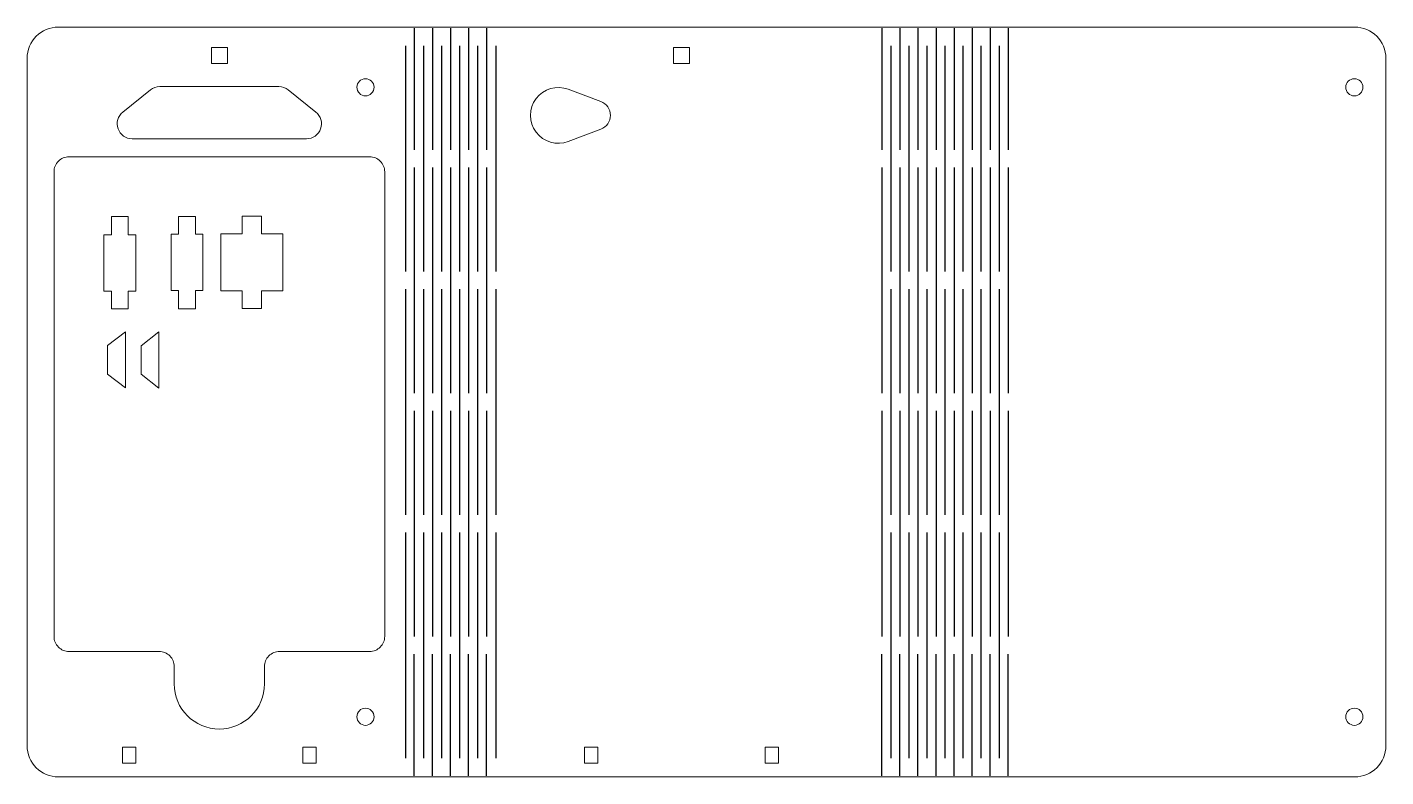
# Model space of a CAD drawing. Header units: inches. Extents: x 1.3 to 10.33, y 2.19 to 7.17.
import ezdxf

# ---------------------------------------------------------------- set-up
doc = ezdxf.new("R2010")
doc.units = ezdxf.units.IN
doc.header["$MEASUREMENT"] = 0

msp = doc.modelspace()

# ---------------------------------------------------------------- linework, layer by layer
at = {"color": 7, "linetype": 'Continuous', "lineweight": 15}
for points in [[(1.2956, 2.3927, 0.414214), (1.5015, 2.1868), (10.1219, 2.1868, 0.414214), (10.3278, 2.3927), (10.3278, 6.9664, 0.414214), (10.1219, 7.1724), (1.5015, 7.1724, 0.414214), (1.2956, 6.9664)], [(1.9316, 6.6079, 0.708812), (1.9941, 6.4298), (3.1521, 6.4298, 0.708812), (3.2146, 6.6079), (3.0311, 6.7548, 0.170404), (2.9686, 6.7767), (2.1776, 6.7767, 0.170404), (2.1151, 6.7548)], [(5.1093, 6.6776), (4.8924, 6.7593, 1.445271), (4.8924, 6.4123), (5.1093, 6.4941, 0.691912)], [(1.574, 6.3107, 0.414214), (1.474, 6.2107), (1.474, 3.1204, 0.414214), (1.574, 3.0204), (2.1731, 3.0204, -0.414214), (2.2731, 2.9204), (2.2731, 2.8049, 1), (2.8731, 2.8049), (2.8731, 2.9204, -0.414214), (2.9731, 3.0204), (3.5722, 3.0204, 0.414214), (3.6722, 3.1204), (3.6722, 6.2107, 0.414214), (3.5722, 6.3107)]]:
    msp.add_lwpolyline(points, format="xyb", close=True, dxfattribs=at)
at = {"color": 7, "linetype": 'Continuous'}
for points in [[(3.8693, 7.1664), (3.8693, 6.3572)], [(3.9893, 7.1664), (3.9893, 6.3572)], [(4.1093, 7.1664), (4.1093, 6.3572)], [(4.2293, 7.1664), (4.2293, 6.3572)], [(4.3493, 7.1664), (4.3493, 6.3572)], [(6.9774, 7.1664), (6.9774, 6.3572)], [(7.0974, 7.1664), (7.0974, 6.3572)], [(7.2174, 7.1664), (7.2174, 6.3572)], [(7.3374, 7.1664), (7.3374, 6.3572)], [(7.4574, 7.1664), (7.4574, 6.3572)], [(7.5774, 7.1664), (7.5774, 6.3572)], [(7.6974, 7.1664), (7.6974, 6.3572)], [(7.8174, 7.1664), (7.8174, 6.3572)], [(3.8103, 7.0483), (3.8103, 5.5479)], [(3.9303, 7.0483), (3.9303, 5.5479)], [(4.0503, 7.0483), (4.0503, 5.5479)], [(4.1703, 7.0483), (4.1703, 5.5479)], [(4.2903, 7.0483), (4.2903, 5.5479)], [(4.4103, 7.0483), (4.4103, 5.5479)], [(7.0365, 7.0483), (7.0365, 5.5479)], [(7.1565, 7.0483), (7.1565, 5.5479)], [(7.2765, 7.0483), (7.2765, 5.5479)], [(7.3965, 7.0483), (7.3965, 5.5479)], [(7.5165, 7.0483), (7.5165, 5.5479)], [(7.6365, 7.0483), (7.6365, 5.5479)], [(7.7565, 7.0483), (7.7565, 5.5479)], [(3.8693, 6.2391), (3.8693, 4.7386)], [(3.9893, 6.2391), (3.9893, 4.7386)], [(4.1093, 6.2391), (4.1093, 4.7386)], [(4.2293, 6.2391), (4.2293, 4.7386)], [(4.3493, 6.2391), (4.3493, 4.7386)], [(6.9774, 6.2391), (6.9774, 4.7386)], [(7.0974, 6.2391), (7.0974, 4.7386)], [(7.2174, 6.2391), (7.2174, 4.7386)], [(7.3374, 6.2391), (7.3374, 4.7386)], [(7.4574, 6.2391), (7.4574, 4.7386)], [(7.5774, 6.2391), (7.5774, 4.7386)], [(7.6974, 6.2391), (7.6974, 4.7386)], [(7.8174, 6.2391), (7.8174, 4.7386)], [(3.8103, 5.4298), (3.8103, 3.9294)], [(3.9303, 5.4298), (3.9303, 3.9294)], [(4.0503, 5.4298), (4.0503, 3.9294)], [(4.1703, 5.4298), (4.1703, 3.9294)], [(4.2903, 5.4298), (4.2903, 3.9294)], [(4.4103, 5.4298), (4.4103, 3.9294)], [(7.0365, 5.4298), (7.0365, 3.9294)], [(7.1565, 5.4298), (7.1565, 3.9294)], [(7.2765, 5.4298), (7.2765, 3.9294)], [(7.3965, 5.4298), (7.3965, 3.9294)], [(7.5165, 5.4298), (7.5165, 3.9294)], [(7.6365, 5.4298), (7.6365, 3.9294)], [(7.7565, 5.4298), (7.7565, 3.9294)], [(3.8693, 4.6205), (3.8693, 3.1201)], [(3.9893, 4.6205), (3.9893, 3.1201)], [(4.1093, 4.6205), (4.1093, 3.1201)], [(4.2293, 4.6205), (4.2293, 3.1201)], [(4.3493, 4.6205), (4.3493, 3.1201)], [(6.9774, 4.6205), (6.9774, 3.1201)], [(7.0974, 4.6205), (7.0974, 3.1201)], [(7.2174, 4.6205), (7.2174, 3.1201)], [(7.3374, 4.6205), (7.3374, 3.1201)], [(7.4574, 4.6205), (7.4574, 3.1201)], [(7.5774, 4.6205), (7.5774, 3.1201)], [(7.6974, 4.6205), (7.6974, 3.1201)], [(7.8174, 4.6205), (7.8174, 3.1201)], [(3.8103, 3.8113), (3.8103, 2.3109)], [(3.9303, 3.8113), (3.9303, 2.3109)], [(4.0503, 3.8113), (4.0503, 2.3109)], [(4.1703, 3.8113), (4.1703, 2.3109)], [(4.2903, 3.8113), (4.2903, 2.3109)], [(4.4103, 3.8113), (4.4103, 2.3109)], [(7.0365, 3.8113), (7.0365, 2.3109)], [(7.1565, 3.8113), (7.1565, 2.3109)], [(7.2765, 3.8113), (7.2765, 2.3109)], [(7.3965, 3.8113), (7.3965, 2.3109)], [(7.5165, 3.8113), (7.5165, 2.3109)], [(7.6365, 3.8113), (7.6365, 2.3109)], [(7.7565, 3.8113), (7.7565, 2.3109)], [(3.8693, 2.1927), (3.8693, 3.002)], [(3.9893, 2.1927), (3.9893, 3.002)], [(4.1093, 2.1927), (4.1093, 3.002)], [(4.2293, 2.1927), (4.2293, 3.002)], [(4.3493, 2.1927), (4.3493, 3.002)], [(6.9774, 2.1927), (6.9774, 3.002)], [(7.0974, 2.1927), (7.0974, 3.002)], [(7.2174, 2.1927), (7.2174, 3.002)], [(7.3374, 2.1927), (7.3374, 3.002)], [(7.4574, 2.1927), (7.4574, 3.002)], [(7.5774, 2.1927), (7.5774, 3.002)], [(7.6974, 2.1927), (7.6974, 3.002)], [(7.8174, 2.1927), (7.8174, 3.002)]]:
    msp.add_lwpolyline(points, dxfattribs=at)
at = {"color": 7, "linetype": 'Continuous', "lineweight": 15}
for points in [[(2.6263, 7.0372), (2.52, 7.0372), (2.52, 6.9309), (2.6263, 6.9309)], [(5.5924, 6.9309), (5.6987, 6.9309), (5.6987, 7.0372), (5.5924, 7.0372)], [(1.8557, 5.4176), (1.8557, 5.2995), (1.9675, 5.2995), (1.9675, 5.4176), (2.0175, 5.4176), (2.0175, 5.7916), (1.9675, 5.7916), (1.9675, 5.9136), (1.8557, 5.9136), (1.8557, 5.7916), (1.8057, 5.7916), (1.8057, 5.4176)], [(2.3022, 5.7955), (2.3022, 5.9136), (2.414, 5.9136), (2.414, 5.7955), (2.464, 5.7955), (2.464, 5.4215), (2.414, 5.4215), (2.414, 5.2995), (2.3022, 5.2995), (2.3022, 5.4215), (2.2522, 5.4215), (2.2522, 5.7955)], [(2.8543, 5.4199), (2.8543, 5.3018), (2.7244, 5.3018), (2.7244, 5.4199), (2.5834, 5.4199), (2.5834, 5.7979), (2.7244, 5.7979), (2.7244, 5.916), (2.8543, 5.916), (2.8543, 5.7979), (2.9952, 5.7979), (2.9952, 5.4199)], [(1.9288, 2.3847), (1.9288, 2.2784), (2.0175, 2.2784), (2.0175, 2.3847)], [(3.2175, 2.3847), (3.1288, 2.3847), (3.1288, 2.2784), (3.2175, 2.2784)], [(5.0012, 2.3847), (5.0012, 2.2784), (5.0898, 2.2784), (5.0898, 2.3847)], [(6.2012, 2.3847), (6.2012, 2.2784), (6.2898, 2.2784), (6.2898, 2.3847)]]:
    msp.add_lwpolyline(points, close=True, dxfattribs=at)
at = {"color": 7, "linetype": 'Continuous', "lineweight": 0}
for points in [[(1.9486, 4.773), (1.8305, 4.8656), (1.8305, 5.0545), (1.9486, 5.147)], [(2.1716, 4.7717), (2.0535, 4.8643), (2.0535, 5.0532), (2.1716, 5.1458)]]:
    msp.add_lwpolyline(points, close=True, dxfattribs=at)
at = {"color": 7, "linetype": 'Continuous', "lineweight": 15}
for centre in [(3.5445, 6.7727), (10.1188, 6.7727), (3.5445, 2.5864), (10.1188, 2.5864)]:
    msp.add_circle(centre, 0.0571, dxfattribs=at)

doc.saveas('drawing.dxf')
